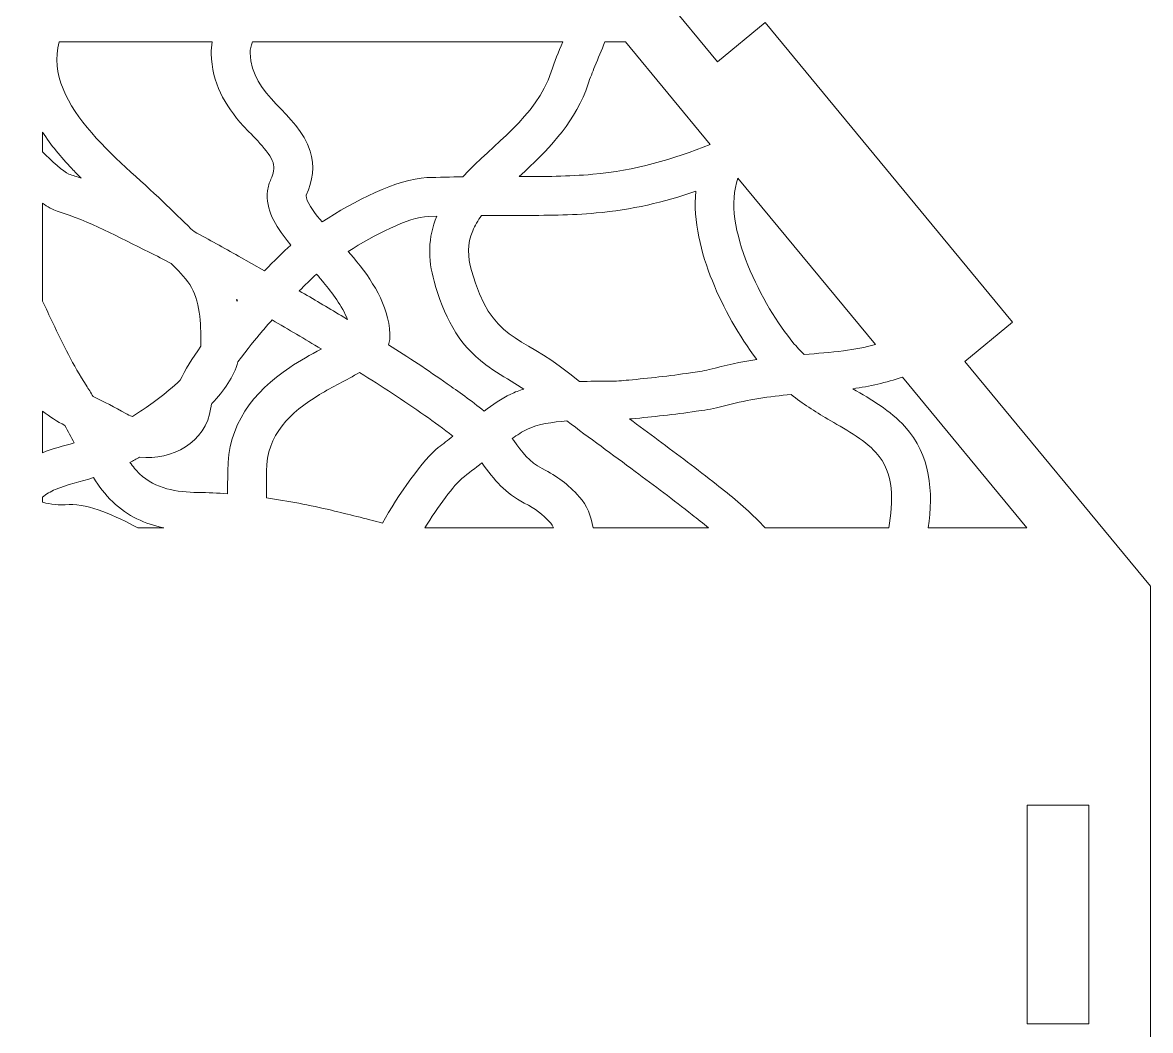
# Model space of a CAD drawing. Header units: millimetres. Extents: x -281 to 281, y -187 to 187.
# Drawn here: x 38.7 to 96.8, y 49.6 to 101.5 of the extents above; entities that cross this region are included whole.
import ezdxf

# ---------------------------------------------------------------- set-up
doc = ezdxf.new("R2010")
doc.units = ezdxf.units.MM
doc.header["$MEASUREMENT"] = 0
doc.layers.add('Camada 1', color=7, linetype='Continuous')

msp = doc.modelspace()

# ---------------------------------------------------------------- linework, layer by layer
at = {"layer": 'Camada 1', "color": 250, "lineweight": 9}
for points, knots in [([(-19.2767, 72.5051), (-19.2767, 72.5051), (-19.2767, -6.3949), (-19.2767, -6.3949), (-19.2767, -6.3949), (-19.2767, -6.3949), (-6.3823, -6.3949), (-6.3823, -6.3949), (-6.3823, -6.3949), (-6.3823, -6.3949), (-6.3823, -9.5699), (-6.3823, -9.5699), (-6.3823, -9.5699), (-6.3823, -9.5699), (6.5122, -9.5699), (6.5122, -9.5699), (6.5122, -9.5699), (6.5122, -9.5699), (6.5122, -6.3949), (6.5122, -6.3949), (6.5122, -6.3949), (6.5122, -6.3949), (19.4066, -6.3949), (19.4066, -6.3949), (19.4066, -6.3949), (19.4066, -6.3949), (19.4066, -9.5699), (19.4066, -9.5699), (19.4066, -9.5699), (19.4066, -9.5699), (32.3011, -9.5699), (32.3011, -9.5699), (32.3011, -9.5699), (32.3011, -9.5699), (32.3011, -6.3949), (32.3011, -6.3949), (32.3011, -6.3949), (32.3011, -6.3949), (45.1955, -6.3949), (45.1955, -6.3949), (45.1955, -6.3949), (45.1955, -6.3949), (45.1955, -9.5699), (45.1955, -9.5699), (45.1955, -9.5699), (45.1955, -9.5699), (58.09, -9.5699), (58.09, -9.5699), (58.09, -9.5699), (58.09, -9.5699), (58.09, -6.3949), (58.09, -6.3949), (58.09, -6.3949), (58.09, -6.3949), (70.9844, -6.3949), (70.9844, -6.3949), (70.9844, -6.3949), (70.9844, -6.3949), (70.9844, -9.5699), (70.9844, -9.5699), (70.9844, -9.5699), (70.9844, -9.5699), (83.8789, -9.5699), (83.8789, -9.5699), (83.8789, -9.5699), (83.8789, -9.5699), (83.8789, -6.3949), (83.8789, -6.3949), (83.8789, -6.3949), (83.8789, -6.3949), (96.7733, -6.3949), (96.7733, -6.3949), (96.7733, -6.3949), (96.7733, -6.3949), (96.7733, 72.5051), (96.7733, 72.5051), (96.7733, 72.5051), (96.7733, 72.5051), (87.2269, 84.075), (87.2269, 84.075), (87.2269, 84.075), (87.2269, 84.075), (89.6759, 86.0957), (89.6759, 86.0957), (89.6759, 86.0957), (89.6759, 86.0957), (76.9473, 101.5224), (76.9473, 101.5224), (76.9473, 101.5224), (76.9473, 101.5224), (74.4983, 99.5019), (74.4983, 99.5019), (74.4983, 99.5019), (74.4983, 99.5019), (61.0233, 115.8333), (61.0233, 115.8333), (61.0233, 115.8333), (61.0233, 115.8333), (63.4723, 117.854), (63.4723, 117.854), (63.4723, 117.854), (63.4723, 117.854), (50.7437, 133.2807), (50.7437, 133.2807), (50.7437, 133.2807), (50.7437, 133.2807), (48.2947, 131.2601), (48.2947, 131.2601), (48.2947, 131.2601), (48.2947, 131.2601), (38.7483, 142.8301), (38.7483, 142.8301), (38.7483, 142.8301), (38.7483, 142.8301), (29.2019, 131.2601), (29.2019, 131.2601), (29.2019, 131.2601), (29.2019, 131.2601), (26.7529, 133.2807), (26.7529, 133.2807), (26.7529, 133.2807), (26.7529, 133.2807), (14.0243, 117.854), (14.0243, 117.854), (14.0243, 117.854), (14.0243, 117.854), (16.4733, 115.8333), (16.4733, 115.8333), (16.4733, 115.8333), (16.4733, 115.8333), (2.9983, 99.5019), (2.9983, 99.5019), (2.9983, 99.5019), (2.9983, 99.5019), (0.5493, 101.5224), (0.5493, 101.5224), (0.5493, 101.5224), (0.5493, 101.5224), (-12.1793, 86.0957), (-12.1793, 86.0957), (-12.1793, 86.0957), (-12.1793, 86.0957), (-9.7303, 84.075), (-9.7303, 84.075), (-9.7303, 84.075), (-9.7303, 84.075), (-19.2767, 72.5051), (-19.2767, 72.5051)], [0, 0, 0, 0, 0.0263158, 0.0263158, 0.0263158, 0.0263158, 0.0526316, 0.0526316, 0.0526316, 0.0526316, 0.0789474, 0.0789474, 0.0789474, 0.0789474, 0.1052632, 0.1052632, 0.1052632, 0.1052632, 0.1315789, 0.1315789, 0.1315789, 0.1315789, 0.1578947, 0.1578947, 0.1578947, 0.1578947, 0.1842105, 0.1842105, 0.1842105, 0.1842105, 0.2105263, 0.2105263, 0.2105263, 0.2105263, 0.2368421, 0.2368421, 0.2368421, 0.2368421, 0.2631579, 0.2631579, 0.2631579, 0.2631579, 0.2894737, 0.2894737, 0.2894737, 0.2894737, 0.3157895, 0.3157895, 0.3157895, 0.3157895, 0.3421053, 0.3421053, 0.3421053, 0.3421053, 0.3684211, 0.3684211, 0.3684211, 0.3684211, 0.3947368, 0.3947368, 0.3947368, 0.3947368, 0.4210526, 0.4210526, 0.4210526, 0.4210526, 0.4473684, 0.4473684, 0.4473684, 0.4473684, 0.4736842, 0.4736842, 0.4736842, 0.4736842, 0.5, 0.5, 0.5, 0.5, 0.5263158, 0.5263158, 0.5263158, 0.5263158, 0.5526316, 0.5526316, 0.5526316, 0.5526316, 0.5789474, 0.5789474, 0.5789474, 0.5789474, 0.6052632, 0.6052632, 0.6052632, 0.6052632, 0.6315789, 0.6315789, 0.6315789, 0.6315789, 0.6578947, 0.6578947, 0.6578947, 0.6578947, 0.6842105, 0.6842105, 0.6842105, 0.6842105, 0.7105263, 0.7105263, 0.7105263, 0.7105263, 0.7368421, 0.7368421, 0.7368421, 0.7368421, 0.7631579, 0.7631579, 0.7631579, 0.7631579, 0.7894737, 0.7894737, 0.7894737, 0.7894737, 0.8157895, 0.8157895, 0.8157895, 0.8157895, 0.8421053, 0.8421053, 0.8421053, 0.8421053, 0.8684211, 0.8684211, 0.8684211, 0.8684211, 0.8947368, 0.8947368, 0.8947368, 0.8947368, 0.9210526, 0.9210526, 0.9210526, 0.9210526, 0.9473684, 0.9473684, 0.9473684, 0.9473684, 1, 1, 1, 1]), ([(51.1756, 88.7492), (51.1756, 88.7492), (49.8409, 89.5021), (49.8409, 89.5021), (49.8409, 89.5021), (49.0842, 89.9251), (48.3196, 90.3511), (47.5493, 90.762), (47.5493, 90.762), (47.1374, 91.1614), (46.6635, 91.6075), (46.1216, 92.1473), (46.1216, 92.1473), (44.1433, 94.1177), (39.701, 97.2461), (40.6085, 100.5286), (40.6085, 100.5286), (40.6085, 100.5286), (48.4877, 100.5286), (48.4877, 100.5286), (48.4877, 100.5286), (48.4506, 100.3255), (48.4332, 100.1248), (48.4378, 99.9274), (48.4378, 99.9274), (48.4732, 98.4171), (49.1104, 97.2933), (50.0949, 96.201), (50.0949, 96.201), (50.5093, 95.7411), (51.4365, 94.8938), (51.617, 94.3167), (51.617, 94.3167), (51.7091, 94.0222), (51.6342, 93.7422), (51.5094, 93.4688), (51.5094, 93.4688), (51.4223, 93.2783), (51.3642, 93.0767), (51.3372, 92.8689), (51.3372, 92.8689), (51.2112, 91.9018), (51.7693, 91.0236), (52.3432, 90.3003), (52.3432, 90.3003), (52.3432, 90.3003), (52.5345, 90.0646), (52.5345, 90.0646), (52.5345, 90.0646), (52.139, 89.7148), (51.6722, 89.2633), (51.1756, 88.7492)], [0, 0, 0, 0, 0.0714286, 0.0714286, 0.0714286, 0.0714286, 0.1428571, 0.1428571, 0.1428571, 0.1428571, 0.2142857, 0.2142857, 0.2142857, 0.2142857, 0.2857143, 0.2857143, 0.2857143, 0.2857143, 0.3571429, 0.3571429, 0.3571429, 0.3571429, 0.4285714, 0.4285714, 0.4285714, 0.4285714, 0.5, 0.5, 0.5, 0.5, 0.5714286, 0.5714286, 0.5714286, 0.5714286, 0.6428571, 0.6428571, 0.6428571, 0.6428571, 0.7142857, 0.7142857, 0.7142857, 0.7142857, 0.7857143, 0.7857143, 0.7857143, 0.7857143, 0.8571429, 0.8571429, 0.8571429, 0.8571429, 1, 1, 1, 1]), ([(54.1395, 91.262), (54.1395, 91.262), (53.9099, 91.5434), (53.9099, 91.5434), (53.9099, 91.5434), (53.7634, 91.7281), (53.2872, 92.356), (53.3204, 92.6106), (53.3204, 92.6106), (53.3204, 92.6106), (53.3286, 92.638), (53.3286, 92.638), (53.3286, 92.638), (53.6633, 93.3709), (53.7691, 94.1356), (53.5258, 94.9136), (53.5258, 94.9136), (52.9069, 96.8929), (50.4905, 97.7009), (50.4372, 99.9742), (50.4372, 99.9742), (50.4333, 100.1411), (50.4774, 100.3298), (50.5537, 100.5286), (50.5537, 100.5286), (50.5537, 100.5286), (66.5233, 100.5286), (66.5233, 100.5286), (66.5233, 100.5286), (66.309, 100.0177), (66.1011, 99.5001), (65.9333, 98.9974), (65.9333, 98.9974), (65.1457, 96.6372), (62.9632, 95.3017), (61.3904, 93.5843), (61.3904, 93.5843), (60.7725, 93.5765), (60.1544, 93.5637), (59.5353, 93.5419), (59.5353, 93.5419), (58.0057, 93.4881), (55.7581, 92.3228), (54.1395, 91.262)], [0, 0, 0, 0, 0.0833333, 0.0833333, 0.0833333, 0.0833333, 0.1666667, 0.1666667, 0.1666667, 0.1666667, 0.25, 0.25, 0.25, 0.25, 0.3333333, 0.3333333, 0.3333333, 0.3333333, 0.4166667, 0.4166667, 0.4166667, 0.4166667, 0.5, 0.5, 0.5, 0.5, 0.5833333, 0.5833333, 0.5833333, 0.5833333, 0.6666667, 0.6666667, 0.6666667, 0.6666667, 0.75, 0.75, 0.75, 0.75, 0.8333333, 0.8333333, 0.8333333, 0.8333333, 1, 1, 1, 1]), ([(67.8305, 98.3642), (67.9321, 98.6687), (68.0599, 98.977), (68.1801, 99.275), (68.1801, 99.275), (68.3492, 99.6941), (68.5225, 100.1116), (68.6971, 100.5286), (68.6971, 100.5286), (68.6971, 100.5286), (69.7619, 100.5286), (69.7619, 100.5286), (69.7619, 100.5286), (69.7619, 100.5286), (74.1112, 95.2572), (74.1112, 95.2572), (74.1112, 95.2572), (72.1956, 94.4696), (70.2408, 93.9088), (68.0684, 93.7135), (68.0684, 93.7135), (66.823, 93.6014), (65.5671, 93.5958), (64.3176, 93.5957), (64.3176, 93.5957), (64.3176, 93.5957), (64.2819, 93.5957), (64.2819, 93.5957), (64.2819, 93.5957), (64.2819, 93.5957), (64.5727, 93.8635), (64.5727, 93.8635), (64.5727, 93.8635), (65.9776, 95.1737), (67.2081, 96.4993), (67.8305, 98.3642)], [0, 0, 0, 0, 0.1, 0.1, 0.1, 0.1, 0.2, 0.2, 0.2, 0.2, 0.3, 0.3, 0.3, 0.3, 0.4, 0.4, 0.4, 0.4, 0.5, 0.5, 0.5, 0.5, 0.6, 0.6, 0.6, 0.6, 0.7, 0.7, 0.7, 0.7, 0.8, 0.8, 0.8, 0.8, 1, 1, 1, 1]), ([(41.0999, 93.7276), (40.8494, 93.8269), (40.1971, 94.4416), (39.7483, 94.873), (39.7483, 94.873), (39.7483, 94.873), (39.7483, 95.8818), (39.7483, 95.8818), (39.7483, 95.8818), (40.1868, 95.2201), (40.7068, 94.5954), (41.2556, 94.0117), (41.2556, 94.0117), (41.4136, 93.8436), (41.5744, 93.6782), (41.7373, 93.5152), (41.7373, 93.5152), (41.5272, 93.5902), (41.3148, 93.6611), (41.0999, 93.7276)], [0, 0, 0, 0, 0.1666667, 0.1666667, 0.1666667, 0.1666667, 0.3333333, 0.3333333, 0.3333333, 0.3333333, 0.5, 0.5, 0.5, 0.5, 0.6666667, 0.6666667, 0.6666667, 0.6666667, 1, 1, 1, 1]), ([(78.9543, 84.4341), (78.7526, 84.6268), (78.5589, 84.8332), (78.3739, 85.0571), (78.3739, 85.0571), (76.88, 86.8654), (74.6283, 91.0497), (75.5455, 93.519), (75.5455, 93.519), (75.5455, 93.519), (82.6218, 84.9426), (82.6218, 84.9426), (82.6218, 84.9426), (82.084, 84.8007), (81.541, 84.6949), (80.98, 84.6271), (80.98, 84.6271), (80.3035, 84.5453), (79.6292, 84.4895), (78.9543, 84.4341)], [0, 0, 0, 0, 0.1666667, 0.1666667, 0.1666667, 0.1666667, 0.3333333, 0.3333333, 0.3333333, 0.3333333, 0.5, 0.5, 0.5, 0.5, 0.6666667, 0.6666667, 0.6666667, 0.6666667, 1, 1, 1, 1]), ([(76.5177, 84.1789), (75.692, 84.0531), (74.8868, 83.8798), (74.0574, 83.6565), (74.0574, 83.6565), (73.7642, 83.5774), (73.4013, 83.5326), (73.0998, 83.4884), (73.0998, 83.4884), (72.5604, 83.4096), (72.0185, 83.3416), (71.4769, 83.2791), (71.4769, 83.2791), (70.9586, 83.2193), (70.4391, 83.1643), (69.9193, 83.1189), (69.9193, 83.1189), (69.5919, 83.0903), (69.2394, 83.0559), (68.9109, 83.0559), (68.9109, 83.0559), (68.4307, 83.0559), (67.9133, 83.0594), (67.3844, 83.045), (67.3844, 83.045), (67.3844, 83.045), (66.8895, 83.4357), (66.8895, 83.4357), (66.8895, 83.4357), (64.2585, 85.5387), (62.8767, 85.0783), (61.8294, 88.7582), (61.8294, 88.7582), (61.6301, 89.4586), (61.6103, 90.1258), (61.8927, 90.8054), (61.8927, 90.8054), (62.0031, 91.0709), (62.1599, 91.3344), (62.3467, 91.5926), (62.3467, 91.5926), (63.0032, 91.596), (63.6599, 91.5956), (64.3178, 91.5957), (64.3178, 91.5957), (65.6282, 91.5958), (66.9414, 91.6041), (68.2474, 91.7215), (68.2474, 91.7215), (70.067, 91.885), (71.7441, 92.2784), (73.3698, 92.8392), (73.3698, 92.8392), (73.2342, 91.314), (73.6457, 89.6572), (74.2266, 88.2219), (74.2266, 88.2219), (74.7845, 86.8436), (75.5928, 85.3873), (76.5177, 84.1789)], [0, 0, 0, 0, 0.0625, 0.0625, 0.0625, 0.0625, 0.125, 0.125, 0.125, 0.125, 0.1875, 0.1875, 0.1875, 0.1875, 0.25, 0.25, 0.25, 0.25, 0.3125, 0.3125, 0.3125, 0.3125, 0.375, 0.375, 0.375, 0.375, 0.4375, 0.4375, 0.4375, 0.4375, 0.5, 0.5, 0.5, 0.5, 0.5625, 0.5625, 0.5625, 0.5625, 0.625, 0.625, 0.625, 0.625, 0.6875, 0.6875, 0.6875, 0.6875, 0.75, 0.75, 0.75, 0.75, 0.8125, 0.8125, 0.8125, 0.8125, 0.875, 0.875, 0.875, 0.875, 1, 1, 1, 1]), ([(41.9987, 82.85), (41.3359, 83.8907), (40.806, 84.9518), (40.2818, 86.0649), (40.2818, 86.0649), (40.1071, 86.436), (39.9328, 86.8092), (39.7483, 87.1772), (39.7483, 87.1772), (39.7483, 87.1772), (39.7483, 92.2236), (39.7483, 92.2236), (39.7483, 92.2236), (40.0108, 92.0378), (40.2698, 91.8908), (40.5093, 91.8167), (40.5093, 91.8167), (42.1631, 91.3055), (43.6929, 90.4729), (45.2369, 89.7057), (45.2369, 89.7057), (45.6161, 89.5172), (45.9944, 89.3223), (46.3714, 89.123), (46.3714, 89.123), (46.3714, 89.123), (46.5015, 88.9941), (46.5015, 88.9941), (46.5015, 88.9941), (46.8353, 88.661), (47.1868, 88.2933), (47.421, 87.881), (47.421, 87.881), (47.8928, 87.0502), (47.908, 85.7949), (47.9084, 84.8574), (47.9084, 84.8574), (47.4677, 84.2347), (47.0928, 83.6364), (46.8297, 83.1049), (46.8297, 83.1049), (46.1215, 82.4272), (45.2457, 81.8126), (44.7944, 81.5138), (44.7944, 81.5138), (44.7944, 81.5138), (44.3816, 81.2489), (44.3816, 81.2489), (44.3816, 81.2489), (44.2531, 81.2902), (44.1354, 81.3415), (44.035, 81.4003), (44.035, 81.4003), (43.4752, 81.7287), (42.9092, 81.9863), (42.3527, 82.2692), (42.3527, 82.2692), (42.2388, 82.4639), (42.1213, 82.6576), (41.9987, 82.85)], [0, 0, 0, 0, 0.0625, 0.0625, 0.0625, 0.0625, 0.125, 0.125, 0.125, 0.125, 0.1875, 0.1875, 0.1875, 0.1875, 0.25, 0.25, 0.25, 0.25, 0.3125, 0.3125, 0.3125, 0.3125, 0.375, 0.375, 0.375, 0.375, 0.4375, 0.4375, 0.4375, 0.4375, 0.5, 0.5, 0.5, 0.5, 0.5625, 0.5625, 0.5625, 0.5625, 0.625, 0.625, 0.625, 0.625, 0.6875, 0.6875, 0.6875, 0.6875, 0.75, 0.75, 0.75, 0.75, 0.8125, 0.8125, 0.8125, 0.8125, 0.875, 0.875, 0.875, 0.875, 1, 1, 1, 1]), ([(62.4814, 81.5179), (61.8229, 82.0551), (61.1145, 82.5546), (60.5756, 82.9324), (60.5756, 82.9324), (59.5892, 83.6239), (58.5775, 84.2891), (57.5548, 84.9358), (57.5548, 84.9358), (57.6134, 85.1049), (57.6425, 85.2888), (57.6331, 85.4891), (57.6331, 85.4891), (57.5627, 86.995), (56.6923, 88.3007), (55.7574, 89.4231), (55.7574, 89.4231), (55.7574, 89.4231), (55.4842, 89.7432), (55.4842, 89.7432), (55.4842, 89.7432), (56.8033, 90.5768), (58.5777, 91.5069), (59.6055, 91.5431), (59.6055, 91.5431), (59.6055, 91.5431), (60.0392, 91.5569), (60.0392, 91.5569), (60.0392, 91.5569), (59.5888, 90.4625), (59.5837, 89.3424), (59.9058, 88.2108), (59.9058, 88.2108), (60.4016, 86.4687), (61.085, 85.0124), (62.564, 83.9069), (62.564, 83.9069), (63.0417, 83.5497), (63.558, 83.253), (64.0678, 82.9453), (64.0678, 82.9453), (64.0678, 82.9453), (64.5317, 82.6582), (64.5317, 82.6582), (64.5317, 82.6582), (64.2956, 82.5848), (64.0681, 82.4978), (63.8522, 82.3948), (63.8522, 82.3948), (63.3582, 82.1591), (62.9126, 81.8495), (62.4814, 81.5179)], [0, 0, 0, 0, 0.0714286, 0.0714286, 0.0714286, 0.0714286, 0.1428571, 0.1428571, 0.1428571, 0.1428571, 0.2142857, 0.2142857, 0.2142857, 0.2142857, 0.2857143, 0.2857143, 0.2857143, 0.2857143, 0.3571429, 0.3571429, 0.3571429, 0.3571429, 0.4285714, 0.4285714, 0.4285714, 0.4285714, 0.5, 0.5, 0.5, 0.5, 0.5714286, 0.5714286, 0.5714286, 0.5714286, 0.6428571, 0.6428571, 0.6428571, 0.6428571, 0.7142857, 0.7142857, 0.7142857, 0.7142857, 0.7857143, 0.7857143, 0.7857143, 0.7857143, 0.8571429, 0.8571429, 0.8571429, 0.8571429, 1, 1, 1, 1]), ([(55.4449, 86.24), (55.4449, 86.24), (55.1226, 86.435), (55.1226, 86.435), (55.1226, 86.435), (54.4077, 86.8667), (53.6893, 87.2935), (52.9679, 87.7151), (52.9679, 87.7151), (53.2484, 87.9994), (53.5486, 88.297), (53.8562, 88.5677), (53.8562, 88.5677), (53.9795, 88.4275), (54.1014, 88.2862), (54.2207, 88.1431), (54.2207, 88.1431), (54.6614, 87.6141), (55.1732, 86.9444), (55.4449, 86.24)], [0, 0, 0, 0, 0.1666667, 0.1666667, 0.1666667, 0.1666667, 0.3333333, 0.3333333, 0.3333333, 0.3333333, 0.5, 0.5, 0.5, 0.5, 0.6666667, 0.6666667, 0.6666667, 0.6666667, 1, 1, 1, 1]), ([(49.7447, 87.181), (49.7447, 87.181), (49.7282, 87.2711), (49.7282, 87.2711), (49.7282, 87.2711), (49.7282, 87.2711), (49.7916, 87.2351), (49.7916, 87.2351), (49.7916, 87.2351), (49.7916, 87.2351), (49.7447, 87.181), (49.7447, 87.181)], [0, 0, 0, 0, 0.25, 0.25, 0.25, 0.25, 0.5, 0.5, 0.5, 0.5, 1, 1, 1, 1]), ([(44.7503, 78.2884), (44.5681, 78.4636), (44.4025, 78.6644), (44.2499, 78.8784), (44.2499, 78.8784), (44.4175, 78.9637), (44.5834, 79.0523), (44.7481, 79.1439), (44.7481, 79.1439), (46.4211, 79.0078), (48.1543, 79.8459), (48.4169, 81.7043), (48.4169, 81.7043), (48.4258, 81.7671), (48.4443, 81.8379), (48.4711, 81.9154), (48.4711, 81.9154), (49.091, 82.565), (49.5975, 83.2906), (49.806, 84.0604), (49.806, 84.0604), (50.2848, 84.6989), (50.7613, 85.2786), (51.0048, 85.5663), (51.0048, 85.5663), (51.1898, 85.7847), (51.3774, 86.0016), (51.5674, 86.2165), (51.5674, 86.2165), (52.4121, 85.7254), (53.2528, 85.2277), (54.0888, 84.7229), (54.0888, 84.7229), (54.0888, 84.7229), (54.1007, 84.7157), (54.1007, 84.7157), (54.1007, 84.7157), (53.5489, 84.4191), (53.0046, 84.1168), (52.4791, 83.7655), (52.4791, 83.7655), (50.575, 82.4924), (49.2842, 80.8141), (49.2842, 78.4302), (49.2842, 78.4302), (49.2842, 78.0685), (49.2746, 77.6729), (49.2763, 77.2653), (49.2763, 77.2653), (48.773, 77.3011), (48.2652, 77.3235), (47.7505, 77.3315), (47.7505, 77.3315), (46.6685, 77.3482), (45.5604, 77.5091), (44.7503, 78.2884)], [0, 0, 0, 0, 0.0666667, 0.0666667, 0.0666667, 0.0666667, 0.1333333, 0.1333333, 0.1333333, 0.1333333, 0.2, 0.2, 0.2, 0.2, 0.2666667, 0.2666667, 0.2666667, 0.2666667, 0.3333333, 0.3333333, 0.3333333, 0.3333333, 0.4, 0.4, 0.4, 0.4, 0.4666667, 0.4666667, 0.4666667, 0.4666667, 0.5333333, 0.5333333, 0.5333333, 0.5333333, 0.6, 0.6, 0.6, 0.6, 0.6666667, 0.6666667, 0.6666667, 0.6666667, 0.7333333, 0.7333333, 0.7333333, 0.7333333, 0.8, 0.8, 0.8, 0.8, 0.8666667, 0.8666667, 0.8666667, 0.8666667, 1, 1, 1, 1]), ([(57.2449, 75.7547), (56.3721, 75.9814), (55.4989, 76.2069), (54.6197, 76.4137), (54.6197, 76.4137), (53.496, 76.6781), (52.3906, 76.8951), (51.2775, 77.0519), (51.2775, 77.0519), (51.2655, 77.5955), (51.2842, 78.1211), (51.2842, 78.4302), (51.2842, 78.4302), (51.2842, 80.3145), (52.5036, 81.4516), (54.0044, 82.3666), (54.0044, 82.3666), (54.6789, 82.7778), (55.3868, 83.1166), (56.0691, 83.5077), (56.0691, 83.5077), (57.2069, 82.7955), (58.3335, 82.0617), (59.4276, 81.2947), (59.4276, 81.2947), (59.9152, 80.9528), (60.403, 80.6008), (60.874, 80.2318), (60.874, 80.2318), (60.624, 80.0321), (60.3725, 79.8338), (60.1176, 79.6386), (60.1176, 79.6386), (59.4125, 79.099), (58.0271, 77.17), (57.2449, 75.7547)], [0, 0, 0, 0, 0.1, 0.1, 0.1, 0.1, 0.2, 0.2, 0.2, 0.2, 0.3, 0.3, 0.3, 0.3, 0.4, 0.4, 0.4, 0.4, 0.5, 0.5, 0.5, 0.5, 0.6, 0.6, 0.6, 0.6, 0.7, 0.7, 0.7, 0.7, 0.8, 0.8, 0.8, 0.8, 1, 1, 1, 1]), ([(84.1326, 80.7264), (83.3848, 81.5543), (82.4082, 82.1132), (81.4538, 82.6718), (81.4538, 82.6718), (82.3257, 82.7921), (83.1661, 82.9923), (84.0044, 83.267), (84.0044, 83.267), (84.0044, 83.267), (90.4087, 75.505), (90.4087, 75.505), (90.4087, 75.505), (90.4087, 75.505), (85.3329, 75.505), (85.3329, 75.505), (85.3329, 75.505), (85.6076, 77.37), (85.4722, 79.2437), (84.1326, 80.7264)], [0, 0, 0, 0, 0.1666667, 0.1666667, 0.1666667, 0.1666667, 0.3333333, 0.3333333, 0.3333333, 0.3333333, 0.5, 0.5, 0.5, 0.5, 0.6666667, 0.6666667, 0.6666667, 0.6666667, 1, 1, 1, 1]), ([(71.444, 80.0213), (70.9522, 80.3865), (70.4553, 80.75), (69.9581, 81.1147), (69.9581, 81.1147), (69.9581, 81.1147), (70.0934, 81.1266), (70.0934, 81.1266), (70.0934, 81.1266), (70.6317, 81.1735), (71.1696, 81.2303), (71.7064, 81.2924), (71.7064, 81.2924), (72.268, 81.3572), (72.83, 81.4278), (73.3894, 81.5096), (73.3894, 81.5096), (73.7741, 81.5659), (74.2027, 81.6243), (74.5776, 81.7253), (74.5776, 81.7253), (75.6845, 82.0233), (76.7368, 82.2228), (77.8766, 82.3329), (77.8766, 82.3329), (77.8766, 82.3329), (78.2839, 82.3707), (78.2839, 82.3707), (78.2839, 82.3707), (78.8657, 81.9096), (79.4921, 81.5073), (80.1635, 81.1101), (80.1635, 81.1101), (80.9762, 80.6293), (82.013, 80.0892), (82.6485, 79.3857), (82.6485, 79.3857), (83.6037, 78.3284), (83.5409, 76.8324), (83.308, 75.505), (83.308, 75.505), (83.308, 75.505), (76.9385, 75.505), (76.9385, 75.505), (76.9385, 75.505), (76.9385, 75.505), (76.5782, 75.8807), (76.5782, 75.8807), (76.5782, 75.8807), (75.9502, 76.5469), (75.1509, 77.1801), (74.4326, 77.7486), (74.4326, 77.7486), (73.4519, 78.5251), (72.4483, 79.2756), (71.444, 80.0213)], [0, 0, 0, 0, 0.0666667, 0.0666667, 0.0666667, 0.0666667, 0.1333333, 0.1333333, 0.1333333, 0.1333333, 0.2, 0.2, 0.2, 0.2, 0.2666667, 0.2666667, 0.2666667, 0.2666667, 0.3333333, 0.3333333, 0.3333333, 0.3333333, 0.4, 0.4, 0.4, 0.4, 0.4666667, 0.4666667, 0.4666667, 0.4666667, 0.5333333, 0.5333333, 0.5333333, 0.5333333, 0.6, 0.6, 0.6, 0.6, 0.6666667, 0.6666667, 0.6666667, 0.6666667, 0.7333333, 0.7333333, 0.7333333, 0.7333333, 0.8, 0.8, 0.8, 0.8, 0.8666667, 0.8666667, 0.8666667, 0.8666667, 1, 1, 1, 1]), ([(39.7483, 79.3774), (39.7483, 79.3774), (39.7483, 81.5156), (39.7483, 81.5156), (39.7483, 81.5156), (40.1342, 81.2256), (40.5147, 80.99), (40.902, 80.7753), (40.902, 80.7753), (41.0653, 80.4798), (41.2228, 80.1821), (41.3799, 79.8828), (41.3799, 79.8828), (40.8331, 79.7231), (40.2725, 79.5866), (39.7483, 79.3774)], [0, 0, 0, 0, 0.2, 0.2, 0.2, 0.2, 0.4, 0.4, 0.4, 0.4, 0.6, 0.6, 0.6, 0.6, 1, 1, 1, 1]), ([(67.3882, 77.0962), (66.7567, 77.7831), (66.2829, 78.1368), (65.4705, 78.56), (65.4705, 78.56), (64.8037, 78.9073), (64.4358, 79.3949), (64.0014, 80.0051), (64.0014, 80.0051), (64.0014, 80.0051), (63.9281, 80.1047), (63.9281, 80.1047), (63.9281, 80.1047), (64.1787, 80.2881), (64.4405, 80.4596), (64.7134, 80.5897), (64.7134, 80.5897), (65.2478, 80.8446), (65.9885, 80.9616), (66.7429, 81.0145), (66.7429, 81.0145), (67.8999, 80.1327), (69.0892, 79.2786), (70.2518, 78.4155), (70.2518, 78.4155), (71.2394, 77.6821), (72.2268, 76.9442), (73.1912, 76.1805), (73.1912, 76.1805), (73.461, 75.967), (73.7489, 75.7403), (74.0336, 75.505), (74.0336, 75.505), (74.0336, 75.505), (68.0911, 75.505), (68.0911, 75.505), (68.0911, 75.505), (67.9853, 76.106), (67.7748, 76.6758), (67.3882, 77.0962)], [0, 0, 0, 0, 0.0909091, 0.0909091, 0.0909091, 0.0909091, 0.1818182, 0.1818182, 0.1818182, 0.1818182, 0.2727273, 0.2727273, 0.2727273, 0.2727273, 0.3636364, 0.3636364, 0.3636364, 0.3636364, 0.4545455, 0.4545455, 0.4545455, 0.4545455, 0.5454545, 0.5454545, 0.5454545, 0.5454545, 0.6363636, 0.6363636, 0.6363636, 0.6363636, 0.7272727, 0.7272727, 0.7272727, 0.7272727, 0.8181818, 0.8181818, 0.8181818, 0.8181818, 1, 1, 1, 1]), ([(59.4214, 75.505), (60.0834, 76.5507), (60.9728, 77.7682), (61.3335, 78.0508), (61.3335, 78.0508), (61.6806, 78.3164), (62.0215, 78.5879), (62.3609, 78.8608), (62.3609, 78.8608), (62.3609, 78.8608), (62.3722, 78.8451), (62.3722, 78.8451), (62.3722, 78.8451), (63.0061, 77.9548), (63.5704, 77.2946), (64.5465, 76.7862), (64.5465, 76.7862), (65.1535, 76.47), (65.4378, 76.2627), (65.916, 75.7426), (65.916, 75.7426), (65.967, 75.6872), (66.0086, 75.6049), (66.0424, 75.505), (66.0424, 75.505), (66.0424, 75.505), (59.4214, 75.505), (59.4214, 75.505)], [0, 0, 0, 0, 0.125, 0.125, 0.125, 0.125, 0.25, 0.25, 0.25, 0.25, 0.375, 0.375, 0.375, 0.375, 0.5, 0.5, 0.5, 0.5, 0.625, 0.625, 0.625, 0.625, 0.75, 0.75, 0.75, 0.75, 1, 1, 1, 1]), ([(39.7483, 76.8301), (39.7483, 76.8301), (39.7483, 77.0857), (39.7483, 77.0857), (39.7483, 77.0857), (39.9415, 77.2442), (40.1561, 77.3785), (40.4081, 77.4862), (40.4081, 77.4862), (41.0058, 77.7419), (41.7341, 77.8897), (42.3693, 78.0949), (42.3693, 78.0949), (42.655, 77.6452), (42.9759, 77.22), (43.3637, 76.847), (43.3637, 76.847), (44.1308, 76.1091), (45.03, 75.7065), (46.0017, 75.505), (46.0017, 75.505), (46.0017, 75.505), (44.6585, 75.505), (44.6585, 75.505), (44.6585, 75.505), (43.541, 76.1158), (42.1432, 76.7451), (41.125, 76.7049), (41.125, 76.7049), (40.5516, 76.6824), (40.2144, 76.7041), (39.7483, 76.8301)], [0, 0, 0, 0, 0.1111111, 0.1111111, 0.1111111, 0.1111111, 0.2222222, 0.2222222, 0.2222222, 0.2222222, 0.3333333, 0.3333333, 0.3333333, 0.3333333, 0.4444444, 0.4444444, 0.4444444, 0.4444444, 0.5555556, 0.5555556, 0.5555556, 0.5555556, 0.6666667, 0.6666667, 0.6666667, 0.6666667, 0.7777778, 0.7777778, 0.7777778, 0.7777778, 1, 1, 1, 1]), ([(90.4233, 49.9622), (90.4233, 49.9622), (90.4233, 61.2337), (90.4233, 61.2337), (90.4233, 61.2337), (90.4233, 61.2337), (93.5983, 61.2337), (93.5983, 61.2337), (93.5983, 61.2337), (93.5983, 61.2337), (93.5983, 49.9622), (93.5983, 49.9622), (93.5983, 49.9622), (93.5983, 49.9622), (90.4233, 49.9622), (90.4233, 49.9622)], [0, 0, 0, 0, 0.2, 0.2, 0.2, 0.2, 0.4, 0.4, 0.4, 0.4, 0.6, 0.6, 0.6, 0.6, 1, 1, 1, 1])]:
    msp.add_open_spline(points, degree=3, knots=knots, dxfattribs=at)

doc.saveas('drawing.dxf')
